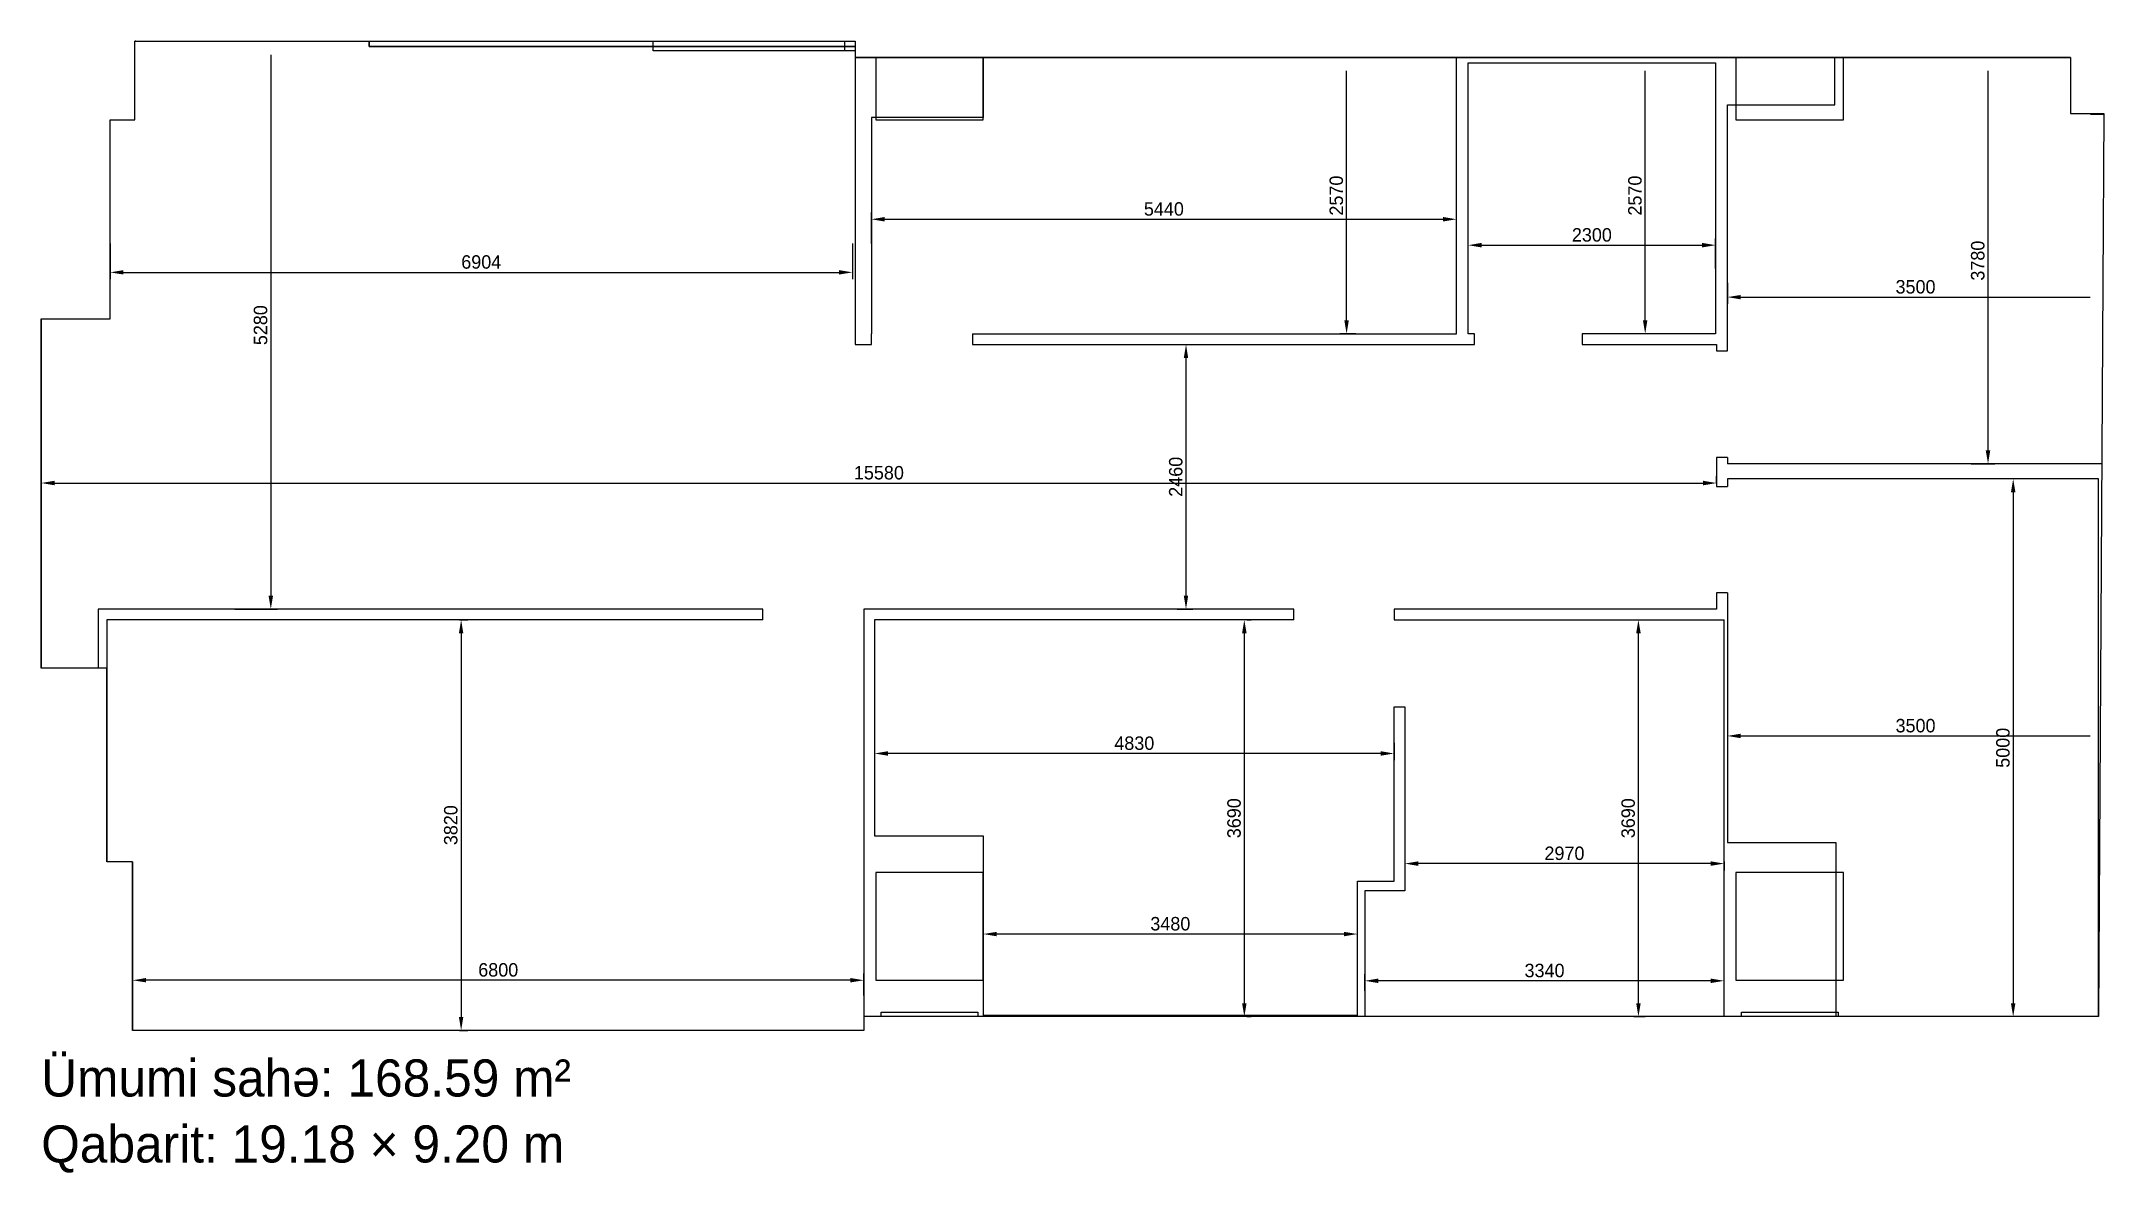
# Model space of a CAD drawing. Header units: millimetres. Extents: x 1391355 to 1410535, y 64894 to 75416.
import ezdxf

# ---------------------------------------------------------------- set-up
doc = ezdxf.new("R2010")
doc.units = ezdxf.units.MM
doc.layers.add('OFFICE_BOUNDARY', color=3, linetype='Continuous')
doc.layers.add('sutun1', color=7, linetype='Continuous')

msp = doc.modelspace()

# ---------------------------------------------------------------- linework, layer by layer
for p, q in [((1392225, 75416), (1392235, 75416)), ((1397045, 75326), (1397045, 75416)), ((1398825, 75416), (1398825, 75326)), ((1398925, 75326), (1397045, 75326)), ((1398925, 75266), (1398925, 72596)), ((1404515, 75266), (1400115, 75266)), ((1400115, 75266), (1400115, 74706)), ((1404515, 72696), (1404515, 75266)), ((1408035, 74826), (1408035, 75266)), ((1408035, 75266), (1410225, 75266)), ((1392225, 74686), (1392225, 74930)), ((1407035, 72536), (1407035, 74826)), ((1407035, 74826), (1408035, 74826)), ((1391995, 72836), (1391995, 74686)), ((1391995, 74686), (1392225, 74686)), ((1400115, 74706), (1399075, 74706)), ((1399075, 74706), (1399075, 72696)), ((1410225, 74746), (1410535, 74746)), ((1391355, 69586), (1391355, 72836)), ((1391355, 72836), (1391995, 72836)), ((1399075, 72596), (1399075, 72696)), ((1400015, 72696), (1404515, 72696)), ((1398925, 72596), (1399075, 72596)), ((1407035, 71546), (1407035, 71486)), ((1410516, 71486), (1407035, 71486)), ((1410485, 71346), (1407035, 71346)), ((1407035, 71346), (1407035, 71276)), ((1410485, 66346), (1410485, 71346)), ((1407035, 70286), (1407035, 67966)), ((1398065, 70136), (1391885, 70136)), ((1391885, 70136), (1391885, 69586)), ((1398065, 70036), (1391965, 70036)), ((1391965, 70036), (1391965, 67786)), ((1398065, 70036), (1398065, 70136)), ((1399005, 70036), (1399005, 66346)), ((1407005, 66346), (1407005, 70036)), ((1404035, 69226), (1404035, 67516)), ((1407035, 67966), (1408045, 67966)), ((1408045, 67966), (1408045, 66346)), ((1392205, 67786), (1392205, 66216)), ((1404035, 67516), (1403665, 67516)), ((1403665, 67516), (1403665, 66346))]:
    msp.add_line(p, q)
at = {"color": 1, "lineweight": 30}
for p, q in [((1392225, 75416), (1392235, 75416)), ((1394405, 75366), (1394405, 75416)), ((1398925, 75366), (1394405, 75366)), ((1398925, 75266), (1410225, 75266)), ((1391355, 69586), (1391355, 72836))]:
    msp.add_line(p, q, dxfattribs=at)
at = {"color": 18, "true_color": 0x000000}
for p, q in [((1392225, 75416), (1398925, 75416)), ((1392225, 74686), (1392225, 75416)), ((1394405, 75366), (1394405, 75416)), ((1398925, 75416), (1398925, 75266)), ((1398925, 75366), (1394405, 75366)), ((1398925, 75266), (1410225, 75266)), ((1410225, 75266), (1410225, 74746)), ((1391995, 72836), (1391995, 74686)), ((1391995, 74686), (1392225, 74686)), ((1410225, 74746), (1410535, 74746)), ((1410535, 74746), (1410485, 66346)), ((1391355, 69586), (1391355, 72836)), ((1391355, 72836), (1391995, 72836)), ((1391965, 69586), (1391355, 69586)), ((1391965, 67786), (1391965, 69586)), ((1392205, 67786), (1391965, 67786)), ((1392205, 66216), (1392205, 67786)), ((1399005, 66216), (1392205, 66216)), ((1410485, 66346), (1399005, 66346)), ((1399005, 66346), (1399005, 66271)), ((1399005, 66271), (1399005, 66216))]:
    msp.add_line(p, q, dxfattribs=at)
at = {"color": 0, "lineweight": -2, "transparency": 16777216}
for p, q in [((1393490, 75291), (1393490, 70261)), ((1403494, 72821), (1403494, 75141)), ((1406271, 72821), (1406271, 75141)), ((1409459, 71611), (1409459, 75141)), ((1399075, 73535), (1399075, 73824)), ((1399200, 73761), (1404390, 73761)), ((1404515, 73535), (1404515, 73824)), ((1391995, 73534), (1391995, 73205)), ((1398899, 73534), (1398899, 73205)), ((1404625, 73302), (1404625, 73582)), ((1404750, 73520), (1406800, 73520)), ((1406925, 73302), (1406925, 73582)), ((1392120, 73267), (1398774, 73267)), ((1407035, 73169), (1407035, 72974)), ((1407160, 73037), (1410410, 73037)), ((1403580, 72696), (1403432, 72696)), ((1406458, 72696), (1406208, 72696)), ((1401920, 72596), (1402063, 72596)), ((1402001, 70261), (1402001, 72471)), ((1391355, 71243), (1391355, 71371)), ((1406935, 71308), (1406935, 71371)), ((1409303, 71486), (1409521, 71486)), ((1391480, 71308), (1406810, 71308)), ((1409860, 71346), (1409630, 71346)), ((1409693, 71221), (1409693, 66471)), ((1393155, 70136), (1393553, 70136)), ((1395244, 70036), (1395322, 70036)), ((1401920, 70136), (1402063, 70136)), ((1402566, 70036), (1402606, 70036)), ((1406165, 70036), (1406270, 70036)), ((1395260, 69911), (1395260, 66341)), ((1402543, 69911), (1402543, 66471)), ((1406208, 66471), (1406208, 69911)), ((1407035, 69095), (1407035, 68893)), ((1399105, 68893), (1399105, 68730)), ((1403935, 68893), (1403935, 68730)), ((1407160, 68956), (1410410, 68956)), ((1403810, 68793), (1399230, 68793)), ((1404035, 67787), (1404035, 67706)), ((1406880, 67769), (1404160, 67769)), ((1407005, 67787), (1407005, 67706)), ((1400115, 66891), (1400115, 67176)), ((1403595, 66891), (1403595, 67176)), ((1403470, 67114), (1400240, 67114)), ((1392205, 66543), (1392205, 66747)), ((1399005, 66543), (1399005, 66747)), ((1398880, 66684), (1392330, 66684)), ((1403665, 66587), (1403665, 66742)), ((1406880, 66679), (1403790, 66679)), ((1407005, 66587), (1407005, 66742)), ((1395244, 66216), (1395322, 66216)), ((1402566, 66346), (1402606, 66346)), ((1406165, 66346), (1406270, 66346)), ((1409860, 66346), (1409630, 66346))]:
    msp.add_line(p, q, dxfattribs=at)
at = {"color": 0, "lineweight": -2}
msp.add_line((1409303, 75266), (1409521, 75266), dxfattribs=at)
for points in [[(1404685, 72696), (1404625, 72696), (1404625, 75216), (1406925, 75216), (1406925, 72696), (1405685, 72696)], [(1400015, 72696), (1400015, 72596), (1404685, 72596), (1404685, 72696)], [(1405685, 72696), (1405685, 72596), (1406935, 72596), (1406935, 72536), (1407035, 72536)], [(1407035, 71546), (1406935, 71546), (1406935, 71276), (1407035, 71276)], [(1407035, 70286), (1406935, 70286), (1406935, 70136), (1403935, 70136), (1403935, 70036)], [(1403005, 70036), (1403005, 70136), (1399005, 70136), (1399005, 70036)], [(1403005, 70036), (1399105, 70036), (1399105, 68026), (1400115, 68026), (1400115, 66356)], [(1403935, 70036), (1404035, 70036)], [(1404035, 70036), (1407005, 70036)], [(1403595, 66356), (1403595, 67606), (1403935, 67606), (1403935, 69226)], [(1403935, 67606), (1403935, 69226), (1404035, 69226)], [(1403595, 66356), (1400115, 66356)]]:
    msp.add_lwpolyline(points)
at = {"color": 0, "transparency": 16777216}
for points in [[(1399200, 73782), (1399200, 73740), (1399075, 73761)], [(1404390, 73782), (1404390, 73740), (1404515, 73761)], [(1404750, 73541), (1404750, 73499), (1404625, 73520)], [(1406800, 73541), (1406800, 73499), (1406925, 73520)], [(1392120, 73288), (1392120, 73247), (1391995, 73267)], [(1398774, 73288), (1398774, 73247), (1398899, 73267)], [(1407160, 73057), (1407160, 73016), (1407035, 73037)], [(1403473, 72821), (1403515, 72821), (1403494, 72696)], [(1406250, 72821), (1406291, 72821), (1406271, 72696)], [(1401980, 72471), (1402021, 72471), (1402001, 72596)], [(1409438, 71611), (1409480, 71611), (1409459, 71486)], [(1391480, 71329), (1391480, 71287), (1391355, 71308)], [(1406810, 71329), (1406810, 71287), (1406935, 71308)], [(1409672, 71221), (1409714, 71221), (1409693, 71346)], [(1393469, 70261), (1393511, 70261), (1393490, 70136)], [(1401980, 70261), (1402021, 70261), (1402001, 70136)], [(1395239, 69911), (1395280, 69911), (1395260, 70036)], [(1402522, 69911), (1402564, 69911), (1402543, 70036)], [(1406187, 69911), (1406229, 69911), (1406208, 70036)], [(1407160, 68977), (1407160, 68935), (1407035, 68956)], [(1399230, 68814), (1399230, 68772), (1399105, 68793)], [(1403810, 68814), (1403810, 68772), (1403935, 68793)], [(1404160, 67790), (1404160, 67748), (1404035, 67769)], [(1406880, 67790), (1406880, 67748), (1407005, 67769)], [(1400240, 67134), (1400240, 67093), (1400115, 67114)], [(1403470, 67134), (1403470, 67093), (1403595, 67114)], [(1392330, 66705), (1392330, 66664), (1392205, 66684)], [(1398880, 66705), (1398880, 66664), (1399005, 66684)], [(1403790, 66700), (1403790, 66658), (1403665, 66679)], [(1406880, 66700), (1406880, 66658), (1407005, 66679)], [(1402522, 66471), (1402564, 66471), (1402543, 66346)], [(1406187, 66471), (1406229, 66471), (1406208, 66346)], [(1409672, 66471), (1409714, 66471), (1409693, 66346)], [(1395239, 66341), (1395280, 66341), (1395260, 66216)]]:
    msp.add_solid(points, dxfattribs=at)
at = {"layer": 'OFFICE_BOUNDARY'}
msp.add_lwpolyline([(1398925, 75416), (1398925, 75266), (1410225, 75266), (1410225, 74746), (1410535, 74746), (1410485, 66346), (1399005, 66346), (1399005, 66271), (1399005, 66216), (1392205, 66216), (1392205, 67786), (1391965, 67786), (1391965, 69586), (1391355, 69586), (1391355, 72836), (1391995, 72836), (1391995, 74686), (1392225, 74686), (1392225, 75416), (1398925, 75416)], close=True, dxfattribs=at)
at = {"layer": 'sutun1'}
for p, q in [((1399115, 75266), (1399115, 74686)), ((1400115, 74686), (1400115, 75266)), ((1407115, 75266), (1407115, 74686)), ((1408115, 74686), (1408115, 75266)), ((1391995, 74686), (1392115, 74686)), ((1399115, 74686), (1400115, 74686)), ((1407115, 74686), (1408115, 74686)), ((1410415, 74736), (1410415, 74746)), ((1410535, 74736), (1410415, 74736)), ((1399165, 66386), (1400065, 66386)), ((1399165, 66346), (1399165, 66386)), ((1400065, 66386), (1400065, 66346)), ((1407165, 66386), (1408065, 66386)), ((1407165, 66346), (1407165, 66386)), ((1408065, 66386), (1408065, 66346))]:
    msp.add_line(p, q, dxfattribs=at)
for points in [[(1399115, 66686), (1400115, 66686), (1400115, 67686), (1399115, 67686)], [(1407115, 66686), (1408115, 66686), (1408115, 67686), (1407115, 67686)]]:
    msp.add_lwpolyline(points, close=True, dxfattribs=at)

# ---------------------------------------------------------------- texts
for s, p in [('Ümumi sahə: 168.59 m²', (1391355, 65603)), ('Qabarit: 19.18 × 9.20 m', (1391355, 64989))]:
    msp.add_text(s, height=345.24).set_placement(p)
at = {"color": 0, "transparency": 16777216, "char_height": 125, "attachment_point": 5, "rotation": 90}
for s, insert in [('2570', (1403399, 73981)), ('2570', (1406176, 73981)), ('3780', (1409364, 73376)), ('5280', (1393395, 72776)), ('2460', (1401906, 71366)), ('5000', (1409598, 68846)), ('3820', (1395164, 68126)), ('3690', (1402448, 68191)), ('3690', (1406113, 68191))]:
    msp.add_mtext(s, dxfattribs=dict(at, insert=insert))
at = {"color": 0, "transparency": 16777216, "char_height": 125, "attachment_point": 5}
for s, insert in [('5440', (1401795, 73856)), ('2300', (1405775, 73615)), ('6904', (1395447, 73363)), ('3500', (1408785, 73132)), ('15580', (1399145, 71403)), ('3500', (1408785, 69051)), ('4830', (1401520, 68888)), ('2970', (1405520, 67864)), ('3480', (1401855, 67209)), ('6800', (1395605, 66780)), ('3340', (1405335, 66774))]:
    msp.add_mtext(s, dxfattribs=dict(at, insert=insert))

doc.saveas('drawing.dxf')
